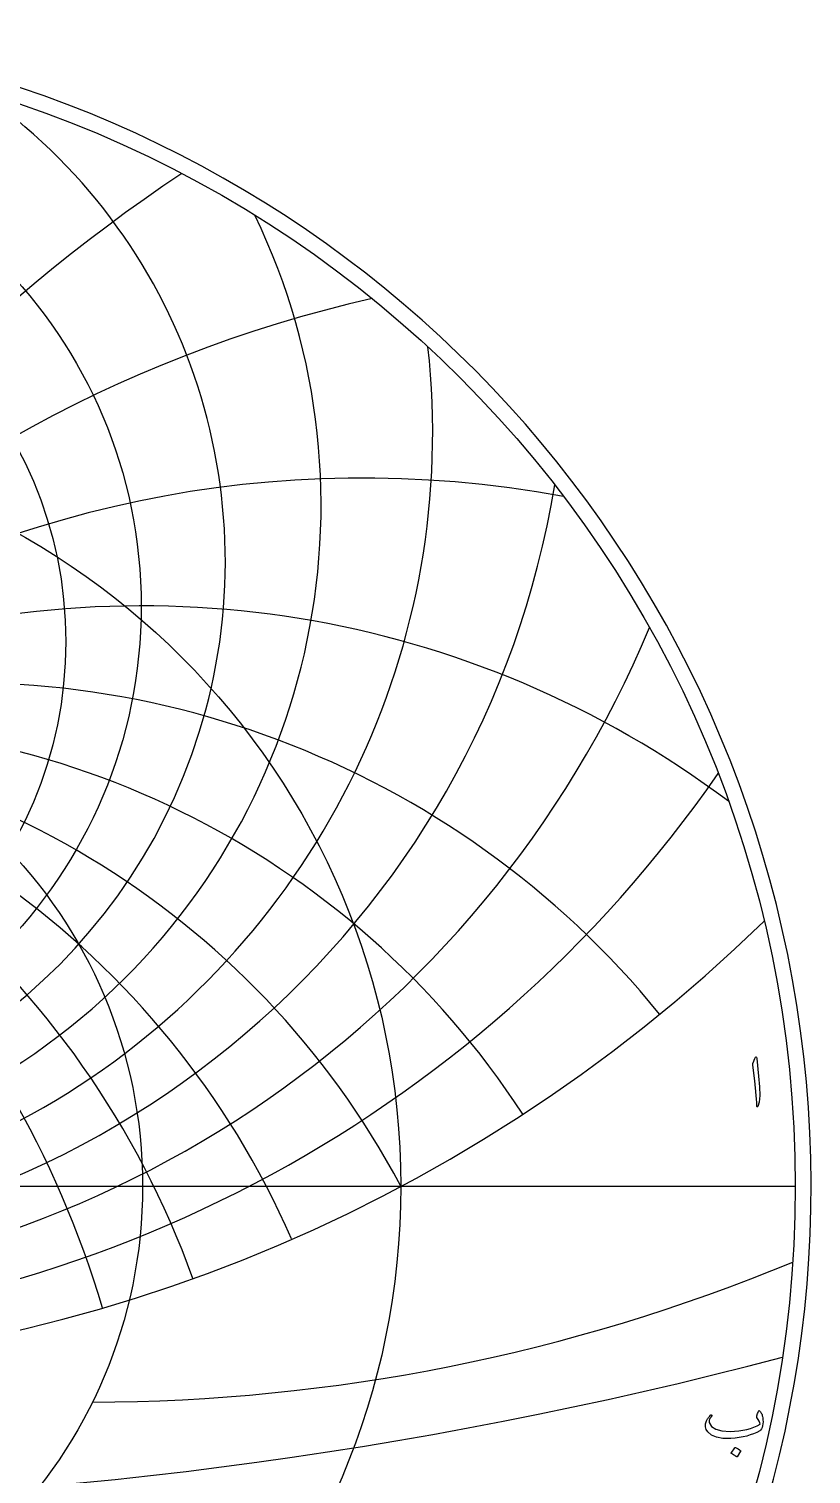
# Model space of a CAD drawing. Header units: millimetres. Extents: x -54 to 54, y -54 to 55.
# Drawn here: x 17.5 to 53.8, y -13.4 to 53.8 of the extents above; entities that cross this region are included whole.
import ezdxf

# ---------------------------------------------------------------- set-up
doc = ezdxf.new("R2010")
doc.units = ezdxf.units.MM
for name, color, linetype in [('CUT_OUTER', 1, 'Continuous'), ('ENGRAVE', 7, 'Continuous'), ('ENGRAVE_FINE', 8, 'Continuous'), ('TEXT', 5, 'Continuous')]:
    doc.layers.add(name, color=color, linetype=linetype)

msp = doc.modelspace()

# ---------------------------------------------------------------- linework, layer by layer
at = {"layer": 'CUT_OUTER'}
msp.add_arc((-0.0002, -0.0001), 53.835, 132.538795, 87.801477, dxfattribs=at)
at = {"layer": 'ENGRAVE'}
msp.add_lwpolyline([(-53.1, 0), (53.1, 0)], dxfattribs=at)
for centre, radius in [((0, 0), 53.1), ((0, 26.9542), 22.6864), ((0, 25.309), 19.1801), ((0, 0), 34.7587), ((0, 0), 22.7527)]:
    msp.add_circle(centre, radius, dxfattribs=at)
for centre, radius, start, end in [((0, 29.0281), 26.5975, 124.697096, 55.302904), ((0, 31.6565), 31.0498, 154.271854, 25.728146), ((0, 35.026), 36.2398, 173.680024, 6.319976), ((0, 39.4227), 42.4637, 189.241771, 350.758229), ((0, 45.3069), 50.1919, 202.661733, 337.338267), ((0, -18.4815), 39.3667, 28, 152), ((0, -18.4815), 39.3667, 28, 152), ((0, 53.4671), 60.2235, 214.698452, 325.301548), ((0, 65.3716), 74.0379, 225.764248, 314.235752), ((20.2465, 75.5608), 85.601, 270.114628, 292.483898)]:
    msp.add_arc(centre, radius, start, end, dxfattribs=at)
at = {"layer": 'ENGRAVE_FINE'}
for centre, radius, start, end in [((68.1851, -18.4815), 78.7333, 123.634494, 172.355814), ((68.1851, -18.4815), 78.7333, 123.634494, 172.355814), ((46.9154, -18.4815), 61.2437, 102.723218, 169.629454), ((46.9154, -18.4815), 61.2437, 102.723218, 169.629454), ((33.0325, -18.4815), 51.3895, 79.577503, 166.736725), ((33.0325, -18.4815), 51.3895, 79.577503, 166.736725), ((-22.7284, -18.4815), 45.4567, 16.382867, 126.860016), ((-22.7284, -18.4815), 45.4567, 16.382867, 126.860016), ((22.7284, -18.4815), 45.4567, 53.139984, 163.617133), ((22.7284, -18.4815), 45.4567, 53.139984, 163.617133), ((-14.3283, -18.4815), 41.8931, 19.805939, 140.800681), ((-14.3283, -18.4815), 41.8931, 19.805939, 140.800681), ((14.3283, -18.4815), 41.8931, 39.199319, 160.194061), ((14.3283, -18.4815), 41.8931, 39.199319, 160.194061), ((-6.9414, -18.4815), 39.974, 23.632954, 146.902678), ((-6.9414, -18.4815), 39.974, 23.632954, 146.902678), ((6.9414, -18.4815), 39.974, 33.097322, 156.367046), ((6.9414, -18.4815), 39.974, 33.097322, 156.367046), ((0, 191.2698), 206.024, 255.236477, 284.763523)]:
    msp.add_arc(centre, radius, start, end, dxfattribs=at)
at = {"layer": 'TEXT'}
for points in [[(51.2204, 5.9306), (51.2524, 5.9926), (51.2782, 6.0144), (51.2977, 5.9959), (51.3109, 5.9373), (51.3879, 5.1166), (51.4337, 4.6129), (51.444, 4.2106), (51.4187, 3.9095), (51.3578, 3.7098), (51.3467, 3.6935), (51.3368, 3.6847), (51.3282, 3.6834), (51.3209, 3.6897), (51.315, 3.6995), (51.3109, 3.7123), (51.3083, 3.728), (51.3075, 3.7466), (51.3075, 3.8917), (51.3008, 4.0456), (51.2874, 4.2083), (51.2673, 4.3797), (51.2629, 4.4245), (51.2497, 4.5455), (51.2277, 4.7427), (51.197, 5.0162), (51.1233, 5.6225), (51.1216, 5.6547), (51.1233, 5.6844), (51.1283, 5.7116), (51.1367, 5.7363)], [(51.4585, -10.4583), (51.481, -10.4866), (51.5017, -10.5178), (51.5204, -10.5519), (51.5372, -10.5889), (51.5522, -10.6287), (51.5653, -10.671), (51.5765, -10.7158), (51.5858, -10.7631), (51.598, -10.8582), (51.6009, -10.9524), (51.5946, -11.0458), (51.5791, -11.1383), (51.5557, -11.2208), (51.5255, -11.2873), (51.4887, -11.338), (51.4451, -11.3728), (51.307, -11.4458), (51.1604, -11.5109), (51.0055, -11.5681), (50.8422, -11.6173), (50.6705, -11.6581), (50.4905, -11.6901), (50.302, -11.7134), (50.1053, -11.7278), (49.7364, -11.7241), (49.4336, -11.6726), (49.1971, -11.5733), (49.0267, -11.4264), (48.9567, -11.3114), (48.9245, -11.1877), (48.9299, -11.0552), (48.9731, -10.9139), (48.9876, -10.8834), (49.0045, -10.8523), (49.0236, -10.8206), (49.0451, -10.7882), (49.0688, -10.7553), (49.0949, -10.7217), (49.1233, -10.6874), (49.1539, -10.6526), (49.1642, -10.6427), (49.1749, -10.6367), (49.186, -10.6344), (49.1975, -10.6358), (49.2052, -10.6388), (49.2117, -10.6442), (49.217, -10.6522), (49.2209, -10.6626), (49.2228, -10.6725), (49.2218, -10.6819), (49.2178, -10.6909), (49.2109, -10.6995), (49.1822, -10.7336), (49.1565, -10.769), (49.1336, -10.8056), (49.1137, -10.8435), (49.1001, -10.8797), (49.0928, -10.9147), (49.0918, -10.9484), (49.097, -10.9809), (49.2017, -11.1703), (49.3985, -11.3033), (49.6874, -11.3797), (50.0684, -11.3996), (50.2779, -11.3915), (50.4775, -11.374), (50.6673, -11.3471), (50.8472, -11.3108), (51.0175, -11.2651), (51.1784, -11.2099), (51.3299, -11.1453), (51.4719, -11.0713), (51.4581, -11.0022), (51.4267, -10.9256), (51.3777, -10.8414), (51.3111, -10.7497), (51.309, -10.7409), (51.3095, -10.7246), (51.3124, -10.7007), (51.3178, -10.6693), (51.3193, -10.6662), (51.3203, -10.6635), (51.321, -10.6612), (51.3212, -10.6593), (51.3321, -10.6166), (51.348, -10.5688), (51.3689, -10.5161), (51.3949, -10.4583), (51.4064, -10.4407), (51.4208, -10.4349), (51.4382, -10.4407), (51.4585, -10.4583)], [(50.2895, -12.1633), (50.2937, -12.1591), (50.2995, -12.1566), (50.3071, -12.1558), (50.3163, -12.1566), (50.3814, -12.183), (50.4427, -12.2152), (50.5003, -12.2533), (50.5541, -12.2973), (50.5593, -12.304), (50.5616, -12.3107), (50.561, -12.3174), (50.5575, -12.3241), (50.4, -12.5787), (50.3942, -12.5847), (50.3866, -12.5862), (50.3774, -12.583), (50.3665, -12.5753), (50.3571, -12.5686), (50.3422, -12.5586), (50.3219, -12.5452), (50.2962, -12.5284), (50.2646, -12.5083), (50.2267, -12.4849), (50.1825, -12.4581), (50.1321, -12.4279), (50.1254, -12.4229), (50.122, -12.4179), (50.122, -12.4128), (50.1254, -12.4078)]]:
    msp.add_lwpolyline(points, close=True, dxfattribs=at)

doc.saveas('drawing.dxf')
